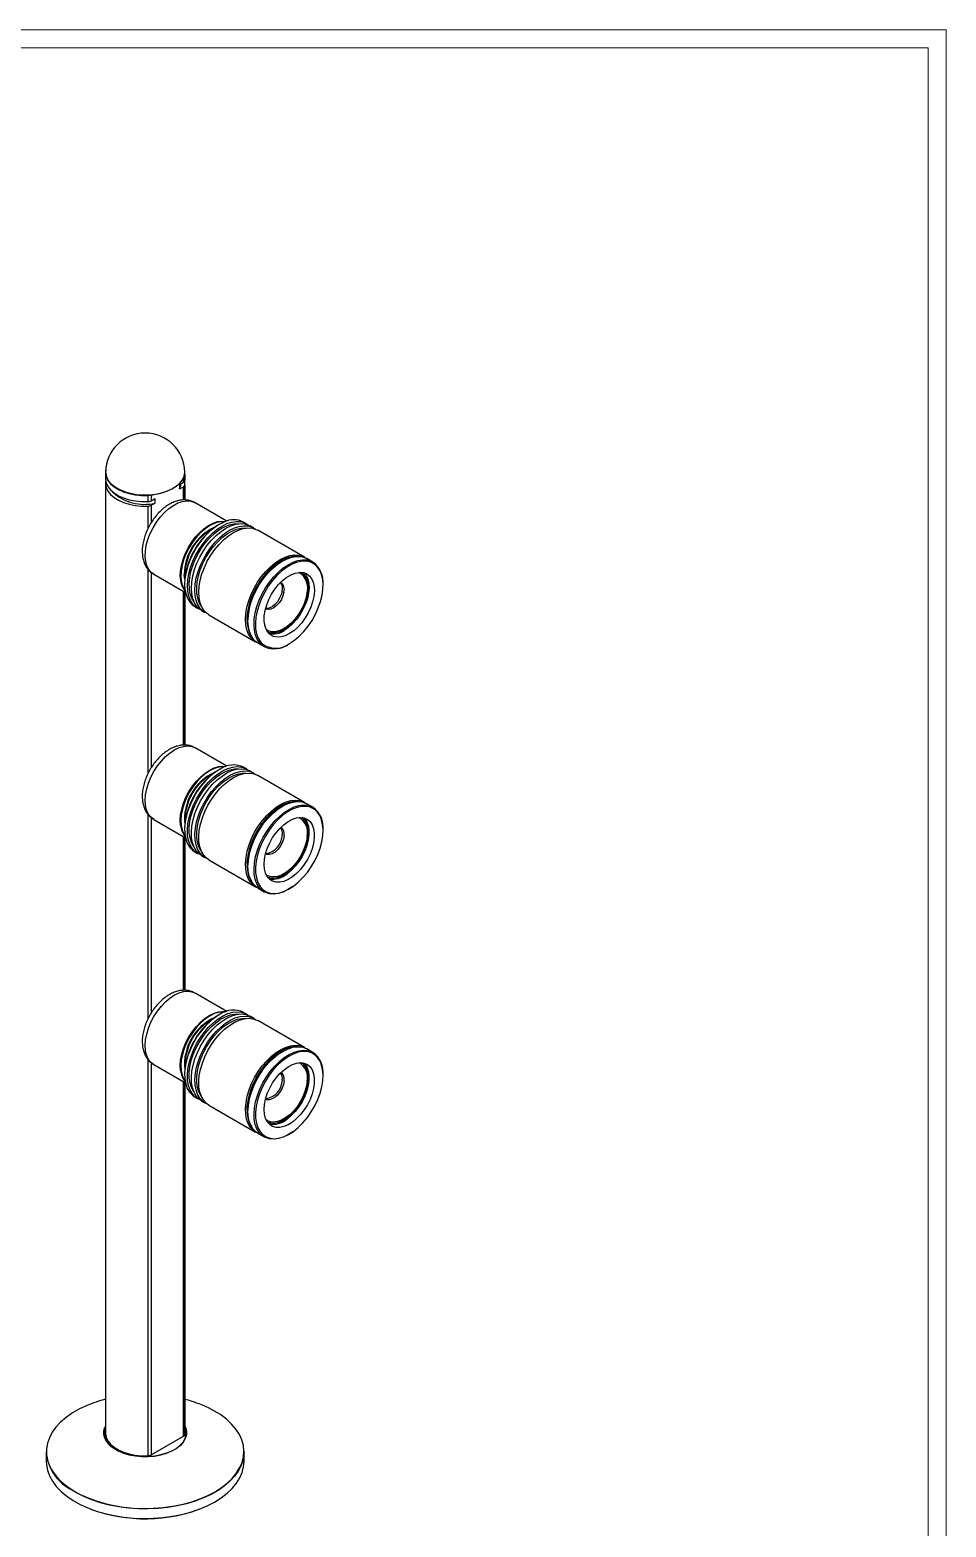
# Model space of a CAD drawing. Header units: millimetres. Extents: x 1051 to 2391, y -75 to 375.
# Drawn here: x 2207.8 to 2390.7, y 75.3 to 374.5 of the extents above; entities that cross this region are included whole.
import ezdxf

# ---------------------------------------------------------------- set-up
doc = ezdxf.new("R2010")
doc.units = ezdxf.units.MM
doc.layers.get('Defpoints').update_dxf_attribs({"color": 6, "lineweight": 9})
doc.layers.add('SolidLine', color=7, linetype='Continuous', lineweight=30)

msp = doc.modelspace()

# ---------------------------------------------------------------- linework, layer by layer
at = {"layer": 'Defpoints'}
for points in [[(2390.71, -75.49), (2390.71, 374.51), (1752.79, 374.51), (1752.79, -75.49)], [(2387.11, -71.89), (2387.11, 370.91), (1756.39, 370.91), (1756.39, -71.89)]]:
    msp.add_lwpolyline(points, close=True, dxfattribs=at)
at = {"layer": 'SolidLine', "linetype": 'Continuous', "lineweight": 25}
for p, q in [((2222.81, 286.05), (2222.81, 284.83)), ((2238.4, 284.14), (2238.4, 284.98)), ((2238.69, 285.73), (2238.69, 284.5)), ((2238.69, 284.5), (2238.71, 284.83)), ((2238.71, 284.83), (2238.71, 286.05)), ((2222.81, 283.93), (2222.81, 94.17)), ((2231.33, 280.25), (2231.33, 281.48)), ((2231.96, 281.6), (2231.96, 280.42)), ((2237.64, 283.69), (2238.4, 284.14)), ((2237.64, 283.69), (2237.64, 282.8)), ((2237.64, 282.8), (2238.4, 283.24)), ((2238.4, 280.58), (2238.4, 283.24)), ((2238.69, 283.61), (2238.69, 280.57)), ((2238.71, 280.57), (2238.71, 283.93)), ((2231.33, 274.89), (2231.33, 279.35)), ((2231.96, 280.42), (2232.73, 280.86)), ((2231.96, 279.52), (2232.73, 279.96)), ((2231.96, 279.52), (2231.96, 276.04)), ((2232.73, 279.96), (2232.73, 280.86)), ((2247.06, 276.37), (2240.72, 280.03)), ((2245.53, 275.69), (2245.39, 275.61)), ((2250.98, 275.84), (2250.41, 276.17)), ((2252.46, 274.99), (2251.75, 275.4)), ((2262.57, 269.15), (2253.24, 274.54)), ((2231.33, 225.91), (2231.33, 266.74)), ((2264.27, 268.17), (2263.07, 268.86)), ((2231.96, 266.11), (2231.96, 227.06)), ((2232.47, 265.74), (2238.81, 262.08)), ((2238.64, 263.91), (2238.64, 263.75)), ((2238.4, 231.59), (2238.4, 262.32)), ((2238.69, 262.15), (2238.69, 231.59)), ((2238.71, 231.59), (2238.71, 262.14)), ((2263.3, 262.15), (2263.15, 261.43)), ((2240.66, 259.28), (2241.23, 258.96)), ((2242, 258.51), (2242.71, 258.1)), ((2243.49, 257.65), (2252.82, 252.26)), ((2253.32, 251.98), (2254.52, 251.28)), ((2247.06, 227.38), (2240.72, 231.04)), ((2245.53, 226.7), (2245.39, 226.61)), ((2250.98, 226.85), (2250.41, 227.18)), ((2252.46, 225.99), (2251.75, 226.4)), ((2262.57, 220.16), (2253.24, 225.55)), ((2264.27, 219.18), (2263.07, 219.87)), ((2231.33, 176.92), (2231.33, 217.74)), ((2231.96, 217.12), (2231.96, 178.06)), ((2232.47, 216.75), (2238.81, 213.09)), ((2238.4, 182.59), (2238.4, 213.33)), ((2238.64, 214.92), (2238.64, 214.75)), ((2238.69, 213.16), (2238.69, 182.6)), ((2238.71, 182.59), (2238.71, 213.15)), ((2240.66, 210.29), (2241.23, 209.96)), ((2242, 209.52), (2242.71, 209.11)), ((2243.49, 208.66), (2252.82, 203.27)), ((2253.32, 202.98), (2254.52, 202.29)), ((2247.06, 178.39), (2240.72, 182.05)), ((2245.53, 177.7), (2245.39, 177.62)), ((2250.98, 177.86), (2250.41, 178.19)), ((2252.46, 177), (2251.75, 177.41)), ((2262.57, 171.16), (2253.24, 176.55)), ((2264.27, 170.19), (2263.07, 170.88)), ((2231.33, 89.59), (2231.33, 168.75)), ((2231.96, 168.12), (2231.96, 89.76)), ((2232.47, 167.76), (2238.81, 164.1)), ((2238.64, 165.93), (2238.64, 165.76)), ((2238.4, 93.47), (2238.4, 164.33)), ((2238.69, 164.17), (2238.69, 93.84)), ((2238.71, 94.17), (2238.71, 164.15)), ((2240.66, 161.3), (2241.23, 160.97)), ((2242, 160.52), (2242.71, 160.11)), ((2243.49, 159.67), (2252.82, 154.28)), ((2253.32, 153.99), (2254.52, 153.3)), ((2231.96, 89.76), (2238.4, 93.47)), ((2238.69, 93.84), (2238.71, 94.17)), ((2211.01, 90.37), (2211.01, 88.45)), ((2250.51, 88.45), (2250.51, 90.37))]:
    msp.add_line(p, q, dxfattribs=at)
at = {"layer": 'SolidLine', "linetype": 'Continuous', "lineweight": 25, "flags": 128}
for points in [[(2222.81, 284.83), (2222.82, 284.72), (2222.95, 283.98), (2223.29, 283.27), (2223.82, 282.59), (2224.54, 281.98), (2225.41, 281.43), (2226.43, 280.98), (2227.56, 280.63), (2228.78, 280.39), (2230.04, 280.26), (2231.33, 280.25)], [(2222.89, 286.68), (2222.82, 285.95), (2222.95, 285.21), (2223.29, 284.49), (2223.82, 283.82), (2224.54, 283.2), (2225.41, 282.66), (2226.43, 282.21), (2227.56, 281.85), (2228.78, 281.61), (2230.04, 281.48), (2231.33, 281.48)], [(2222.85, 284.38), (2222.82, 283.82), (2222.95, 283.08), (2223.29, 282.37), (2223.82, 281.69), (2224.54, 281.08), (2225.41, 280.54), (2226.43, 280.08), (2227.56, 279.73), (2228.78, 279.49), (2230.04, 279.36), (2231.33, 279.35)], [(2222.86, 286.18), (2222.88, 285.86), (2223.06, 285.13), (2223.44, 284.43), (2224, 283.78), (2224.75, 283.18), (2225.65, 282.66), (2226.68, 282.23), (2227.81, 281.91), (2229.03, 281.69), (2230.29, 281.58), (2231.56, 281.6), (2232.81, 281.73), (2234.01, 281.98), (2235.12, 282.33), (2236.12, 282.78), (2236.98, 283.32), (2237.68, 283.94), (2238.2, 284.61), (2238.53, 285.31), (2238.66, 286.04), (2238.66, 286.18)], [(2238.69, 285.73), (2238.68, 286.47), (2238.64, 286.68)], [(2238.69, 283.61), (2238.68, 284.35), (2238.67, 284.41)], [(2237.64, 282.8), (2237.87, 283.48), (2237.91, 283.85)], [(2232.47, 265.74), (2231.99, 266.09), (2231.49, 266.69), (2231.11, 267.43), (2230.87, 268.31), (2230.77, 269.3), (2230.81, 270.38), (2230.99, 271.52), (2231.32, 272.7), (2231.77, 273.88), (2232.34, 275.04), (2233.02, 276.14), (2233.78, 277.16), (2234.62, 278.08), (2235.5, 278.87), (2236.41, 279.51), (2237.32, 279.99), (2238.22, 280.29), (2239.08, 280.42), (2239.87, 280.35), (2240.59, 280.11), (2240.72, 280.03)], [(2237.77, 265.26), (2237.81, 266.34), (2237.99, 267.48), (2238.32, 268.66), (2238.77, 269.84), (2239.34, 270.99), (2240.02, 272.1), (2240.78, 273.12), (2241.62, 274.04), (2242.5, 274.83), (2243.41, 275.47), (2244.32, 275.95), (2245.22, 276.25), (2246.08, 276.38), (2246.87, 276.31), (2246.88, 276.31)], [(2246.64, 276.22), (2246.12, 276.24), (2245.27, 276.12), (2244.38, 275.82), (2243.48, 275.35), (2242.58, 274.71), (2241.71, 273.93), (2240.89, 273.03), (2240.13, 272.02), (2239.46, 270.93), (2238.9, 269.79), (2238.45, 268.62), (2238.13, 267.46), (2237.95, 266.33), (2237.91, 265.26)], [(2246.54, 276.18), (2245.56, 275.7), (2244.57, 275.06), (2243.61, 274.26), (2242.69, 273.34), (2241.83, 272.3), (2241.04, 271.16), (2240.34, 269.96), (2239.75, 268.71), (2239.27, 267.44), (2238.93, 266.18), (2238.71, 264.95), (2238.64, 263.77), (2238.71, 262.68), (2238.92, 261.68), (2239.26, 260.82), (2239.73, 260.09), (2240.31, 259.52), (2240.66, 259.28)], [(2241.63, 258.76), (2241.57, 258.78), (2240.88, 259.19), (2240.29, 259.76), (2239.82, 260.49), (2239.48, 261.36), (2239.27, 262.35), (2239.21, 263.44), (2239.28, 264.62), (2239.49, 265.85), (2239.84, 267.11), (2240.31, 268.38), (2240.9, 269.63), (2241.6, 270.84), (2242.39, 271.97), (2243.26, 273.01), (2244.18, 273.94), (2245.14, 274.73), (2246.12, 275.37), (2247.1, 275.86), (2248.06, 276.17), (2248.98, 276.3), (2249.85, 276.25), (2250.63, 276.02), (2251.33, 275.61), (2251.35, 275.59)], [(2240.48, 260.29), (2240.08, 260.97), (2239.77, 261.83), (2239.6, 262.82), (2239.57, 263.9), (2239.67, 265.06), (2239.91, 266.26), (2240.28, 267.49), (2240.78, 268.72), (2241.39, 269.92), (2242.1, 271.07), (2242.9, 272.14), (2243.76, 273.1), (2244.68, 273.95), (2245.62, 274.66), (2246.58, 275.21), (2247.52, 275.59), (2248.44, 275.8), (2249.3, 275.84), (2249.45, 275.82)], [(2242, 258.51), (2241.66, 258.74), (2241.07, 259.31), (2240.6, 260.04), (2240.26, 260.91), (2240.05, 261.9), (2239.99, 262.99), (2240.06, 264.17), (2240.27, 265.4), (2240.62, 266.66), (2241.09, 267.93), (2241.68, 269.18), (2242.38, 270.39), (2243.17, 271.52), (2244.03, 272.56), (2244.96, 273.49), (2245.92, 274.28), (2246.9, 274.92), (2247.88, 275.41), (2248.84, 275.72), (2249.76, 275.85), (2250.62, 275.8), (2251.41, 275.57), (2251.75, 275.4)], [(2243.12, 257.9), (2243.06, 257.93), (2242.36, 258.33), (2241.78, 258.9), (2241.31, 259.63), (2240.97, 260.5), (2240.76, 261.49), (2240.69, 262.59), (2240.77, 263.76), (2240.98, 264.99), (2241.32, 266.26), (2241.8, 267.53), (2242.39, 268.77), (2243.09, 269.98), (2243.88, 271.11), (2244.74, 272.15), (2245.66, 273.08), (2246.63, 273.87), (2247.61, 274.52), (2248.59, 275), (2249.55, 275.31), (2250.47, 275.44), (2251.33, 275.39), (2252.12, 275.16), (2252.81, 274.75), (2252.83, 274.74)], [(2241.97, 259.44), (2241.57, 260.11), (2241.26, 260.98), (2241.09, 261.96), (2241.05, 263.04), (2241.15, 264.2), (2241.4, 265.41), (2241.77, 266.64), (2242.27, 267.86), (2242.88, 269.06), (2243.59, 270.21), (2244.38, 271.28), (2245.25, 272.25), (2246.16, 273.09), (2247.11, 273.8), (2248.06, 274.35), (2249.01, 274.74), (2249.92, 274.95), (2250.79, 274.98), (2250.93, 274.96)], [(2243.49, 257.65), (2243.14, 257.88), (2242.55, 258.46), (2242.08, 259.18), (2241.74, 260.05), (2241.54, 261.04), (2241.47, 262.14), (2241.54, 263.31), (2241.76, 264.54), (2242.1, 265.81), (2242.58, 267.08), (2243.17, 268.33), (2243.86, 269.53), (2244.65, 270.66), (2245.52, 271.7), (2246.44, 272.63), (2247.4, 273.42), (2248.38, 274.07), (2249.37, 274.55), (2250.33, 274.86), (2251.25, 274.99), (2252.11, 274.94), (2252.89, 274.71), (2253.24, 274.54)], [(2253.08, 252.13), (2252.47, 252.49), (2251.89, 253.07), (2251.42, 253.79), (2251.08, 254.66), (2250.87, 255.65), (2250.8, 256.75), (2250.88, 257.92), (2251.09, 259.16), (2251.44, 260.42), (2251.91, 261.69), (2252.5, 262.94), (2253.2, 264.14), (2253.99, 265.27), (2254.85, 266.31), (2255.78, 267.24), (2256.74, 268.03), (2257.72, 268.68), (2258.7, 269.16), (2259.66, 269.47), (2260.58, 269.6), (2261.44, 269.55), (2262.23, 269.32), (2262.81, 269)], [(2261.28, 269.32), (2261.14, 269.33), (2260.25, 269.3), (2259.31, 269.08), (2258.33, 268.68), (2257.34, 268.12), (2256.37, 267.39), (2255.42, 266.51), (2254.53, 265.51), (2253.71, 264.41), (2252.98, 263.23), (2252.35, 261.99), (2251.83, 260.72), (2251.45, 259.45), (2251.2, 258.2), (2251.09, 257.01), (2251.13, 255.89), (2251.31, 254.88), (2251.63, 253.98), (2252.03, 253.3)], [(2253.32, 251.98), (2253.03, 252.16), (2252.43, 252.72), (2251.95, 253.43), (2251.6, 254.29), (2251.38, 255.27), (2251.3, 256.35), (2251.36, 257.52), (2251.56, 258.75), (2251.89, 260.01), (2252.35, 261.28), (2252.93, 262.53), (2253.62, 263.74), (2254.4, 264.88), (2255.26, 265.93), (2256.18, 266.87), (2257.14, 267.68), (2258.12, 268.34), (2259.1, 268.84), (2260.06, 269.16), (2260.99, 269.31), (2261.86, 269.28), (2262.65, 269.07), (2263.07, 268.86)], [(2254.52, 251.28), (2254.23, 251.47), (2253.64, 252.03), (2253.16, 252.74), (2252.8, 253.59), (2252.58, 254.58), (2252.5, 255.66), (2252.56, 256.83), (2252.76, 258.06), (2253.09, 259.32), (2253.56, 260.59), (2254.14, 261.84), (2254.82, 263.05), (2255.61, 264.19), (2256.46, 265.24), (2257.38, 266.18), (2258.34, 266.99), (2259.32, 267.64), (2260.3, 268.14), (2261.27, 268.47), (2262.19, 268.62), (2263.06, 268.59), (2263.85, 268.37), (2264.27, 268.17)], [(2262.81, 268.35), (2262.78, 268.36), (2261.88, 268.31), (2260.93, 268.08), (2259.96, 267.67), (2258.97, 267.09), (2258, 266.35), (2257.06, 265.47), (2256.17, 264.46), (2255.35, 263.35), (2254.63, 262.16), (2254, 260.92), (2253.5, 259.65), (2253.12, 258.38), (2252.88, 257.14), (2252.79, 255.95), (2252.83, 254.84), (2253.02, 253.83), (2253.35, 252.95), (2253.81, 252.21), (2254.01, 251.97)], [(2259.61, 251.89), (2260.59, 252.55), (2261.55, 253.36), (2262.47, 254.31), (2263.32, 255.37), (2264.1, 256.53), (2264.77, 257.74), (2265.34, 259), (2265.78, 260.28), (2266.09, 261.54), (2266.26, 262.75), (2266.28, 263.91), (2266.16, 264.97), (2265.9, 265.92), (2265.63, 266.51)], [(2238.68, 264.75), (2238.68, 264.77), (2238.58, 265.68)], [(2259.59, 253.88), (2258.74, 253.46), (2257.92, 253.22), (2257.14, 253.17), (2256.42, 253.3), (2255.8, 253.61), (2255.29, 254.1), (2254.9, 254.75), (2254.64, 255.54), (2254.52, 256.44), (2254.55, 257.44), (2254.72, 258.5), (2255.03, 259.6), (2255.47, 260.69), (2256.02, 261.76), (2256.68, 262.76), (2257.42, 263.68), (2258.22, 264.48), (2259.06, 265.14), (2259.91, 265.64), (2260.75, 265.97), (2261.56, 266.12), (2262.3, 266.08), (2262.97, 265.86), (2263.54, 265.45), (2263.99, 264.88), (2264.32, 264.16), (2264.51, 263.31), (2264.55, 262.36), (2264.46, 261.32), (2264.21, 260.24), (2263.84, 259.14), (2263.34, 258.06), (2262.73, 257.02), (2262.03, 256.05), (2261.26, 255.19), (2260.44, 254.46), (2259.59, 253.88)], [(2262.52, 266.03), (2262.93, 265.5), (2263.26, 264.78), (2263.45, 263.93), (2263.49, 262.97), (2263.39, 261.94), (2263.15, 260.85), (2262.78, 259.75), (2262.28, 258.67), (2261.67, 257.63), (2260.97, 256.67), (2260.2, 255.81), (2259.38, 255.07), (2258.53, 254.49)], [(2258.12, 262.37), (2257.93, 261.65), (2257.6, 260.93), (2257.17, 260.25), (2256.66, 259.68), (2256.1, 259.24), (2255.54, 258.97), (2255.01, 258.89), (2254.82, 258.91)], [(2258.47, 262.17), (2258.28, 261.44), (2257.96, 260.72), (2257.52, 260.05), (2257.01, 259.48), (2256.46, 259.04), (2255.89, 258.77), (2255.36, 258.68), (2254.9, 258.79), (2254.82, 258.83)], [(2263.04, 261.74), (2262.79, 260.7), (2262.42, 259.65), (2261.93, 258.62), (2261.33, 257.64), (2260.64, 256.74), (2259.89, 255.94), (2259.1, 255.28), (2258.29, 254.76), (2257.48, 254.42), (2256.7, 254.25), (2255.98, 254.26), (2255.33, 254.46), (2254.91, 254.72)], [(2263.23, 261.8), (2262.98, 260.75), (2262.61, 259.69), (2262.12, 258.64), (2261.52, 257.64), (2260.84, 256.71), (2260.08, 255.89), (2259.28, 255.19), (2258.46, 254.64), (2257.64, 254.24), (2256.84, 254.03), (2256.09, 253.99), (2255.41, 254.13), (2255.2, 254.22)], [(2232.47, 216.75), (2232.43, 216.77), (2231.85, 217.24), (2231.37, 217.88), (2231.03, 218.66), (2230.83, 219.57), (2230.76, 220.59), (2230.84, 221.69), (2231.07, 222.84), (2231.42, 224.02), (2231.91, 225.2), (2232.51, 226.34), (2233.21, 227.43), (2234, 228.42), (2234.85, 229.31), (2235.74, 230.06), (2236.65, 230.66), (2237.56, 231.1), (2238.45, 231.35), (2239.29, 231.43), (2240.07, 231.31), (2240.72, 231.04)], [(2237.83, 215.53), (2237.76, 216.55), (2237.84, 217.65), (2238.07, 218.8), (2238.42, 219.98), (2238.91, 221.16), (2239.51, 222.3), (2240.21, 223.39), (2241, 224.38), (2241.85, 225.27), (2242.74, 226.02), (2243.65, 226.62), (2244.56, 227.05), (2245.45, 227.31), (2246.29, 227.38), (2246.88, 227.32)], [(2246.64, 227.23), (2246.33, 227.25), (2245.5, 227.18), (2244.62, 226.93), (2243.72, 226.5), (2242.82, 225.91), (2241.94, 225.16), (2241.1, 224.29), (2240.32, 223.3), (2239.63, 222.23), (2239.04, 221.1), (2238.56, 219.94), (2238.2, 218.77), (2237.98, 217.63), (2237.91, 216.55), (2237.97, 215.54)], [(2245.75, 226.81), (2244.76, 226.2), (2243.8, 225.43), (2242.86, 224.53), (2241.99, 223.51), (2241.18, 222.39), (2240.47, 221.2), (2239.85, 219.96), (2239.35, 218.69), (2238.98, 217.43), (2238.74, 216.19), (2238.64, 215), (2238.69, 213.89), (2238.86, 212.87), (2239.18, 211.98), (2239.63, 211.22), (2240.19, 210.62), (2240.66, 210.29)], [(2241.63, 209.77), (2241.43, 209.86), (2240.76, 210.29), (2240.19, 210.9), (2239.75, 211.65), (2239.43, 212.55), (2239.25, 213.56), (2239.21, 214.67), (2239.31, 215.86), (2239.55, 217.1), (2239.92, 218.37), (2240.42, 219.63), (2241.03, 220.88), (2241.75, 222.07), (2242.55, 223.18), (2243.43, 224.2), (2244.36, 225.11), (2245.33, 225.87), (2246.31, 226.49), (2247.29, 226.94), (2248.24, 227.21), (2249.16, 227.31), (2250, 227.22), (2250.77, 226.96), (2251.35, 226.6)], [(2240.48, 211.3), (2240.42, 211.39), (2240.01, 212.15), (2239.73, 213.04), (2239.58, 214.05), (2239.58, 215.15), (2239.71, 216.31), (2239.98, 217.53), (2240.38, 218.76), (2240.9, 219.99), (2241.53, 221.18), (2242.26, 222.31), (2243.08, 223.36), (2243.95, 224.3), (2244.87, 225.12), (2245.82, 225.79), (2246.78, 226.31), (2247.72, 226.66), (2248.62, 226.83), (2249.45, 226.83)], [(2242, 209.52), (2241.53, 209.85), (2240.97, 210.45), (2240.52, 211.2), (2240.21, 212.1), (2240.03, 213.11), (2239.99, 214.22), (2240.09, 215.41), (2240.33, 216.65), (2240.7, 217.92), (2241.2, 219.18), (2241.81, 220.43), (2242.53, 221.62), (2243.33, 222.74), (2244.21, 223.76), (2245.14, 224.66), (2246.11, 225.42), (2247.09, 226.04), (2248.07, 226.49), (2249.02, 226.76), (2249.93, 226.86), (2250.78, 226.77), (2251.55, 226.51), (2251.75, 226.4)], [(2243.12, 208.91), (2242.92, 209), (2242.24, 209.44), (2241.68, 210.04), (2241.23, 210.8), (2240.92, 211.69), (2240.74, 212.7), (2240.7, 213.82), (2240.8, 215), (2241.03, 216.24), (2241.41, 217.51), (2241.9, 218.78), (2242.52, 220.02), (2243.23, 221.21), (2244.04, 222.33), (2244.91, 223.35), (2245.85, 224.25), (2246.81, 225.02), (2247.8, 225.63), (2248.77, 226.08), (2249.73, 226.35), (2250.64, 226.45), (2251.49, 226.37), (2252.26, 226.1), (2252.83, 225.74)], [(2241.97, 210.44), (2241.9, 210.53), (2241.49, 211.29), (2241.21, 212.18), (2241.07, 213.19), (2241.06, 214.29), (2241.19, 215.46), (2241.46, 216.67), (2241.86, 217.9), (2242.39, 219.13), (2243.02, 220.32), (2243.75, 221.45), (2244.56, 222.5), (2245.44, 223.44), (2246.36, 224.26), (2247.31, 224.94), (2248.26, 225.45), (2249.2, 225.8), (2250.11, 225.98), (2250.93, 225.97)], [(2243.49, 208.66), (2243.02, 208.99), (2242.45, 209.59), (2242.01, 210.35), (2241.69, 211.24), (2241.51, 212.25), (2241.47, 213.37), (2241.57, 214.55), (2241.81, 215.79), (2242.18, 217.06), (2242.68, 218.33), (2243.29, 219.57), (2244.01, 220.76), (2244.82, 221.88), (2245.69, 222.9), (2246.62, 223.8), (2247.59, 224.57), (2248.57, 225.18), (2249.55, 225.63), (2250.51, 225.91), (2251.42, 226), (2252.27, 225.92), (2253.04, 225.65), (2253.24, 225.55)], [(2253.08, 203.14), (2253.03, 203.16), (2252.35, 203.6), (2251.79, 204.2), (2251.34, 204.96), (2251.03, 205.85), (2250.85, 206.87), (2250.81, 207.98), (2250.91, 209.17), (2251.15, 210.41), (2251.52, 211.67), (2252.01, 212.94), (2252.63, 214.18), (2253.34, 215.37), (2254.15, 216.49), (2255.03, 217.51), (2255.96, 218.41), (2256.93, 219.18), (2257.91, 219.79), (2258.89, 220.24), (2259.84, 220.52), (2260.75, 220.61), (2261.6, 220.53), (2262.37, 220.27), (2262.81, 220)], [(2261.28, 220.33), (2260.44, 220.33), (2259.51, 220.15), (2258.54, 219.79), (2257.55, 219.26), (2256.57, 218.56), (2255.62, 217.72), (2254.72, 216.74), (2253.88, 215.66), (2253.12, 214.49), (2252.47, 213.26), (2251.93, 212), (2251.52, 210.72), (2251.24, 209.47), (2251.1, 208.26), (2251.11, 207.13), (2251.26, 206.09), (2251.55, 205.17), (2251.97, 204.39), (2252.03, 204.31)], [(2253.32, 202.98), (2252.91, 203.26), (2252.33, 203.85), (2251.87, 204.59), (2251.55, 205.48), (2251.35, 206.48), (2251.3, 207.58), (2251.39, 208.76), (2251.61, 210), (2251.97, 211.26), (2252.46, 212.53), (2253.06, 213.78), (2253.77, 214.98), (2254.56, 216.1), (2255.43, 217.13), (2256.36, 218.05), (2257.33, 218.83), (2258.31, 219.45), (2259.29, 219.92), (2260.25, 220.21), (2261.16, 220.33), (2262.02, 220.26), (2262.79, 220.01), (2263.07, 219.87)], [(2254.52, 202.29), (2254.11, 202.57), (2253.53, 203.16), (2253.08, 203.9), (2252.75, 204.78), (2252.56, 205.78), (2252.5, 206.89), (2252.59, 208.07), (2252.81, 209.31), (2253.17, 210.57), (2253.66, 211.84), (2254.26, 213.08), (2254.97, 214.28), (2255.77, 215.41), (2256.64, 216.44), (2257.56, 217.35), (2258.53, 218.13), (2259.51, 218.76), (2260.49, 219.23), (2261.45, 219.52), (2262.36, 219.63), (2263.22, 219.57), (2264, 219.32), (2264.27, 219.18)], [(2263.55, 219.24), (2262.96, 219.35), (2262.08, 219.34), (2261.14, 219.15), (2260.16, 218.78), (2259.18, 218.23), (2258.2, 217.53), (2257.25, 216.67), (2256.35, 215.69), (2255.52, 214.6), (2254.77, 213.42), (2254.12, 212.19), (2253.59, 210.93), (2253.19, 209.65), (2252.92, 208.4), (2252.79, 207.2), (2252.81, 206.07), (2252.97, 205.04), (2253.27, 204.13), (2253.7, 203.37)], [(2260.17, 205.26), (2259.32, 204.73), (2258.47, 204.37), (2257.66, 204.19), (2256.9, 204.2), (2256.21, 204.39), (2255.63, 204.76), (2255.15, 205.3), (2254.8, 205.99), (2254.59, 206.82), (2254.52, 207.76), (2254.59, 208.78), (2254.81, 209.86), (2255.16, 210.96), (2255.63, 212.05), (2256.22, 213.1), (2256.91, 214.08), (2257.67, 214.96), (2258.49, 215.71), (2259.33, 216.33), (2260.18, 216.77), (2261.01, 217.05), (2261.8, 217.13), (2262.53, 217.04), (2263.17, 216.75), (2263.7, 216.3), (2264.11, 215.68), (2264.4, 214.91), (2264.54, 214.02), (2264.54, 213.04), (2264.39, 211.99), (2264.11, 210.9), (2263.69, 209.8), (2263.16, 208.72), (2262.52, 207.71), (2261.79, 206.77), (2261, 205.95), (2260.17, 205.26)], [(2262.52, 217.04), (2262.64, 216.91), (2263.05, 216.29), (2263.34, 215.52), (2263.48, 214.64), (2263.48, 213.65), (2263.33, 212.6), (2263.05, 211.51), (2262.63, 210.41), (2262.1, 209.34), (2261.46, 208.32), (2260.73, 207.39), (2259.94, 206.56), (2259.11, 205.88)], [(2260.39, 203.41), (2261.35, 204.19), (2262.28, 205.11), (2263.15, 206.15), (2263.94, 207.28), (2264.64, 208.49), (2265.23, 209.74), (2265.7, 211.02), (2266.03, 212.28), (2266.23, 213.51), (2266.29, 214.68), (2266.2, 215.76), (2266, 216.63)], [(2258.51, 213.48), (2258.38, 212.77), (2258.11, 212.04), (2257.73, 211.34), (2257.25, 210.72), (2256.7, 210.22), (2256.14, 209.87), (2255.59, 209.71), (2255.09, 209.73), (2254.82, 209.83)], [(2263.12, 213.41), (2262.97, 212.4), (2262.68, 211.35), (2262.27, 210.31), (2261.73, 209.29), (2261.1, 208.33), (2260.4, 207.46), (2259.63, 206.71), (2258.82, 206.09), (2258.01, 205.63), (2257.21, 205.35), (2256.45, 205.24), (2255.75, 205.32), (2255.14, 205.57), (2254.91, 205.73)], [(2263.31, 213.5), (2263.16, 212.47), (2262.88, 211.42), (2262.46, 210.35), (2261.94, 209.32), (2261.31, 208.34), (2260.6, 207.44), (2259.83, 206.65), (2259.02, 206), (2258.2, 205.5), (2257.38, 205.16), (2256.6, 205), (2255.87, 205.02), (2255.21, 205.22), (2255.2, 205.22)], [(2263.4, 213.91), (2263.24, 212.82), (2263.15, 212.44)], [(2263.37, 215.38), (2263.41, 214.92), (2263.4, 213.91)], [(2253.7, 203.37), (2253.7, 203.36), (2254.26, 202.74), (2254.93, 202.29), (2255.7, 202.02), (2256.55, 201.93), (2257.46, 202.03), (2258.42, 202.32), (2259.4, 202.78), (2260.39, 203.41)], [(2260.26, 203.34), (2259.28, 202.71), (2258.3, 202.24), (2257.34, 201.95), (2256.43, 201.83), (2255.57, 201.9), (2254.79, 202.15), (2254.52, 202.29)], [(2232.47, 167.76), (2232.43, 167.78), (2231.85, 168.25), (2231.37, 168.89), (2231.03, 169.67), (2230.83, 170.58), (2230.76, 171.6), (2230.84, 172.7), (2231.07, 173.85), (2231.42, 175.03), (2231.91, 176.21), (2232.51, 177.35), (2233.21, 178.44), (2234, 179.43), (2234.85, 180.32), (2235.74, 181.07), (2236.65, 181.67), (2237.56, 182.1), (2238.45, 182.36), (2239.29, 182.43), (2240.07, 182.32), (2240.72, 182.05)], [(2237.83, 166.54), (2237.76, 167.56), (2237.84, 168.66), (2238.07, 169.81), (2238.42, 170.99), (2238.91, 172.17), (2239.51, 173.31), (2240.21, 174.39), (2241, 175.39), (2241.85, 176.28), (2242.74, 177.03), (2243.65, 177.63), (2244.56, 178.06), (2245.45, 178.32), (2246.29, 178.39), (2246.88, 178.33)], [(2246.64, 178.24), (2246.33, 178.26), (2245.5, 178.19), (2244.62, 177.93), (2243.72, 177.51), (2242.82, 176.91), (2241.94, 176.17), (2241.1, 175.3), (2240.32, 174.31), (2239.63, 173.24), (2239.04, 172.11), (2238.56, 170.95), (2238.2, 169.78), (2237.98, 168.64), (2237.91, 167.56), (2237.97, 166.55)], [(2245.75, 177.82), (2244.76, 177.21), (2243.8, 176.44), (2242.86, 175.54), (2241.99, 174.52), (2241.18, 173.4), (2240.47, 172.21), (2239.85, 170.97), (2239.35, 169.7), (2238.98, 168.43), (2238.74, 167.19), (2238.64, 166.01), (2238.69, 164.89), (2238.86, 163.88), (2239.18, 162.99), (2239.63, 162.23), (2240.19, 161.63), (2240.66, 161.3)], [(2241.63, 160.77), (2241.43, 160.86), (2240.76, 161.3), (2240.19, 161.91), (2239.75, 162.66), (2239.43, 163.56), (2239.25, 164.57), (2239.21, 165.68), (2239.31, 166.87), (2239.55, 168.11), (2239.92, 169.37), (2240.42, 170.64), (2241.03, 171.88), (2241.75, 173.07), (2242.55, 174.19), (2243.43, 175.21), (2244.36, 176.11), (2245.33, 176.88), (2246.31, 177.49), (2247.29, 177.94), (2248.24, 178.22), (2249.16, 178.32), (2250, 178.23), (2250.77, 177.97), (2251.35, 177.61)], [(2240.48, 162.31), (2240.42, 162.4), (2240.01, 163.16), (2239.73, 164.05), (2239.58, 165.05), (2239.58, 166.15), (2239.71, 167.32), (2239.98, 168.54), (2240.38, 169.77), (2240.9, 170.99), (2241.53, 172.18), (2242.26, 173.32), (2243.08, 174.36), (2243.95, 175.31), (2244.87, 176.13), (2245.82, 176.8), (2246.78, 177.32), (2247.72, 177.67), (2248.62, 177.84), (2249.45, 177.84)], [(2242, 160.52), (2241.53, 160.85), (2240.97, 161.46), (2240.52, 162.21), (2240.21, 163.11), (2240.03, 164.12), (2239.99, 165.23), (2240.09, 166.42), (2240.33, 167.66), (2240.7, 168.92), (2241.2, 170.19), (2241.81, 171.43), (2242.53, 172.63), (2243.33, 173.74), (2244.21, 174.76), (2245.14, 175.67), (2246.11, 176.43), (2247.09, 177.05), (2248.07, 177.49), (2249.02, 177.77), (2249.93, 177.87), (2250.78, 177.78), (2251.55, 177.52), (2251.75, 177.41)], [(2243.12, 159.92), (2242.92, 160.01), (2242.24, 160.44), (2241.68, 161.05), (2241.23, 161.8), (2240.92, 162.7), (2240.74, 163.71), (2240.7, 164.82), (2240.8, 166.01), (2241.03, 167.25), (2241.41, 168.52), (2241.9, 169.78), (2242.52, 171.03), (2243.23, 172.22), (2244.04, 173.33), (2244.91, 174.36), (2245.85, 175.26), (2246.81, 176.02), (2247.8, 176.64), (2248.77, 177.09), (2249.73, 177.36), (2250.64, 177.46), (2251.49, 177.37), (2252.26, 177.11), (2252.83, 176.75)], [(2241.97, 161.45), (2241.9, 161.54), (2241.49, 162.3), (2241.21, 163.19), (2241.07, 164.2), (2241.06, 165.3), (2241.19, 166.47), (2241.46, 167.68), (2241.86, 168.91), (2242.39, 170.14), (2243.02, 171.33), (2243.75, 172.46), (2244.56, 173.51), (2245.44, 174.45), (2246.36, 175.27), (2247.31, 175.94), (2248.26, 176.46), (2249.2, 176.81), (2250.11, 176.98), (2250.93, 176.98)], [(2243.49, 159.67), (2243.02, 160), (2242.45, 160.6), (2242.01, 161.36), (2241.69, 162.25), (2241.51, 163.26), (2241.47, 164.37), (2241.57, 165.56), (2241.81, 166.8), (2242.18, 168.07), (2242.68, 169.33), (2243.29, 170.58), (2244.01, 171.77), (2244.82, 172.89), (2245.69, 173.91), (2246.62, 174.81), (2247.59, 175.57), (2248.57, 176.19), (2249.55, 176.64), (2250.51, 176.91), (2251.42, 177.01), (2252.27, 176.93), (2253.04, 176.66), (2253.24, 176.55)], [(2253.08, 154.15), (2253.03, 154.17), (2252.35, 154.61), (2251.79, 155.21), (2251.34, 155.97), (2251.03, 156.86), (2250.85, 157.87), (2250.81, 158.99), (2250.91, 160.17), (2251.15, 161.41), (2251.52, 162.68), (2252.01, 163.95), (2252.63, 165.19), (2253.34, 166.38), (2254.15, 167.5), (2255.03, 168.52), (2255.96, 169.42), (2256.93, 170.19), (2257.91, 170.8), (2258.89, 171.25), (2259.84, 171.53), (2260.75, 171.62), (2261.6, 171.54), (2262.37, 171.27), (2262.81, 171.01)], [(2261.28, 171.34), (2260.44, 171.34), (2259.51, 171.16), (2258.54, 170.8), (2257.55, 170.26), (2256.57, 169.57), (2255.62, 168.72), (2254.72, 167.75), (2253.88, 166.67), (2253.12, 165.5), (2252.47, 164.27), (2251.93, 163), (2251.52, 161.73), (2251.24, 160.48), (2251.1, 159.27), (2251.11, 158.14), (2251.26, 157.1), (2251.55, 156.18), (2251.97, 155.39), (2252, 155.36)], [(2253.32, 153.99), (2252.91, 154.27), (2252.33, 154.86), (2251.87, 155.6), (2251.55, 156.48), (2251.35, 157.49), (2251.3, 158.59), (2251.39, 159.77), (2251.61, 161.01), (2251.97, 162.27), (2252.46, 163.54), (2253.06, 164.79), (2253.77, 165.98), (2254.56, 167.11), (2255.43, 168.14), (2256.36, 169.05), (2257.33, 169.83), (2258.31, 170.46), (2259.29, 170.93), (2260.25, 171.22), (2261.16, 171.33), (2262.02, 171.27), (2262.79, 171.02), (2263.07, 170.88)], [(2254.52, 153.3), (2254.11, 153.58), (2253.53, 154.17), (2253.08, 154.91), (2252.75, 155.79), (2252.56, 156.79), (2252.5, 157.9), (2252.59, 159.08), (2252.81, 160.31), (2253.17, 161.58), (2253.66, 162.85), (2254.26, 164.09), (2254.97, 165.29), (2255.77, 166.41), (2256.64, 167.45), (2257.56, 168.36), (2258.53, 169.14), (2259.51, 169.77), (2260.49, 170.23), (2261.45, 170.53), (2262.36, 170.64), (2263.22, 170.57), (2264, 170.33), (2264.27, 170.19)], [(2263.55, 170.25), (2262.96, 170.36), (2262.08, 170.35), (2261.14, 170.16), (2260.16, 169.79), (2259.18, 169.24), (2258.2, 168.53), (2257.25, 167.68), (2256.35, 166.7), (2255.52, 165.61), (2254.77, 164.43), (2254.12, 163.2), (2253.59, 161.93), (2253.19, 160.66), (2252.92, 159.41), (2252.79, 158.21), (2252.81, 157.08), (2252.97, 156.05), (2253.27, 155.14), (2253.7, 154.37)], [(2260.17, 156.27), (2259.32, 155.74), (2258.47, 155.38), (2257.66, 155.2), (2256.9, 155.2), (2256.21, 155.4), (2255.63, 155.77), (2255.15, 156.31), (2254.8, 157), (2254.59, 157.83), (2254.52, 158.77), (2254.59, 159.79), (2254.81, 160.87), (2255.16, 161.97), (2255.63, 163.06), (2256.22, 164.1), (2256.91, 165.08), (2257.67, 165.96), (2258.49, 166.72), (2259.33, 167.33), (2260.18, 167.78), (2261.01, 168.05), (2261.8, 168.14), (2262.53, 168.04), (2263.17, 167.76), (2263.7, 167.3), (2264.11, 166.68), (2264.4, 165.92), (2264.54, 165.03), (2264.54, 164.05), (2264.39, 163), (2264.11, 161.9), (2263.69, 160.81), (2263.16, 159.73), (2262.52, 158.71), (2261.79, 157.78), (2261, 156.96), (2260.17, 156.27)], [(2262.52, 168.05), (2262.64, 167.92), (2263.05, 167.3), (2263.34, 166.53), (2263.48, 165.64), (2263.48, 164.66), (2263.33, 163.61), (2263.05, 162.52), (2262.63, 161.42), (2262.1, 160.34), (2261.46, 159.33), (2260.73, 158.39), (2259.94, 157.57), (2259.11, 156.88)], [(2260.39, 154.41), (2261.35, 155.2), (2262.28, 156.12), (2263.15, 157.16), (2263.94, 158.29), (2264.64, 159.5), (2265.23, 160.75), (2265.7, 162.02), (2266.03, 163.29), (2266.23, 164.52), (2266.29, 165.69), (2266.2, 166.77), (2266, 167.64)], [(2263.4, 164.91), (2263.24, 163.83), (2263.15, 163.45)], [(2263.37, 166.39), (2263.41, 165.93), (2263.4, 164.91)], [(2258.51, 164.49), (2258.38, 163.78), (2258.11, 163.05), (2257.73, 162.35), (2257.25, 161.73), (2256.7, 161.23), (2256.14, 160.88), (2255.59, 160.71), (2255.09, 160.73), (2254.82, 160.84)], [(2263.12, 164.42), (2262.97, 163.41), (2262.68, 162.36), (2262.27, 161.31), (2261.73, 160.3), (2261.1, 159.34), (2260.4, 158.47), (2259.63, 157.71), (2258.82, 157.1), (2258.01, 156.64), (2257.21, 156.35), (2256.45, 156.25), (2255.75, 156.32), (2255.14, 156.58), (2254.91, 156.74)], [(2263.31, 164.51), (2263.16, 163.48), (2262.88, 162.42), (2262.46, 161.36), (2261.94, 160.33), (2261.31, 159.34), (2260.6, 158.45), (2259.83, 157.66), (2259.02, 157.01), (2258.2, 156.51), (2257.38, 156.17), (2256.6, 156.01), (2255.87, 156.03), (2255.21, 156.23), (2255.2, 156.23)], [(2253.7, 154.37), (2253.7, 154.36), (2254.26, 153.75), (2254.93, 153.3), (2255.7, 153.03), (2256.55, 152.94), (2257.46, 153.04), (2258.42, 153.32), (2259.4, 153.78), (2260.39, 154.41)], [(2260.26, 154.34), (2259.28, 153.71), (2258.3, 153.25), (2257.34, 152.96), (2256.43, 152.84), (2255.57, 152.91), (2254.79, 153.16), (2254.52, 153.3)], [(2220.64, 100.2), (2219.17, 99.64), (2217.64, 98.93), (2216.24, 98.13), (2214.98, 97.26), (2213.88, 96.31), (2212.95, 95.31), (2212.2, 94.27), (2211.63, 93.18), (2211.25, 92.07), (2211.07, 90.94), (2211.08, 89.8), (2211.29, 88.68), (2211.69, 87.56), (2212.28, 86.48), (2213.05, 85.44), (2214, 84.45), (2215.12, 83.51), (2216.39, 82.65), (2217.8, 81.86), (2219.35, 81.16), (2221, 80.55), (2222.76, 80.04), (2224.59, 79.63), (2226.49, 79.33), (2228.42, 79.13), (2230.38, 79.06), (2232.35, 79.09), (2234.3, 79.24), (2236.21, 79.5), (2238.07, 79.86), (2239.86, 80.34), (2241.55, 80.91), (2243.14, 81.58), (2244.61, 82.33), (2245.94, 83.17), (2247.11, 84.08), (2248.13, 85.05), (2248.97, 86.07), (2249.63, 87.14), (2250.11, 88.24), (2250.39, 89.37), (2250.48, 90.5), (2250.37, 91.63), (2250.06, 92.75), (2249.57, 93.85), (2248.89, 94.91), (2248.02, 95.93), (2246.99, 96.9), (2245.79, 97.8), (2245.79, 97.8)], [(2238.71, 95.45), (2238.79, 95.26), (2238.99, 94.53), (2238.99, 93.78), (2238.78, 93.04), (2238.38, 92.33), (2237.79, 91.66), (2237.02, 91.06), (2236.1, 90.53), (2235.05, 90.1), (2233.9, 89.76), (2232.67, 89.53), (2231.39, 89.42), (2230.09, 89.42), (2228.81, 89.54), (2227.58, 89.77), (2226.43, 90.11), (2225.38, 90.55), (2224.47, 91.08), (2223.71, 91.69), (2223.13, 92.36), (2222.73, 93.07), (2222.53, 93.81), (2222.54, 94.55), (2222.74, 95.29), (2222.81, 95.45)], [(2222.81, 94.17), (2222.82, 94.06), (2222.95, 93.32), (2223.29, 92.6), (2223.82, 91.93), (2224.54, 91.31), (2225.41, 90.77), (2226.43, 90.32), (2227.56, 89.97), (2228.78, 89.72), (2230.04, 89.6), (2231.33, 89.59)], [(2224.48, 91.09), (2225.39, 90.56), (2226.43, 90.11), (2227.58, 89.77), (2228.81, 89.54), (2230.09, 89.42), (2231.39, 89.42), (2232.66, 89.53), (2233.9, 89.76), (2235.05, 90.1), (2236.1, 90.54), (2237.02, 91.06), (2237.78, 91.67), (2238.37, 92.33), (2238.78, 93.04), (2238.98, 93.78), (2238.99, 94.53), (2238.79, 95.26), (2238.71, 95.43)], [(2250.51, 90.37), (2250.49, 89.87), (2250.31, 88.74), (2249.93, 87.62), (2249.36, 86.53), (2248.61, 85.48), (2247.67, 84.48), (2246.57, 83.54), (2245.32, 82.66), (2243.92, 81.87), (2242.38, 81.15), (2240.73, 80.53), (2238.99, 80.01), (2237.16, 79.58), (2235.27, 79.27), (2233.33, 79.07), (2231.37, 78.98), (2229.4, 79), (2227.44, 79.13), (2225.52, 79.38), (2223.65, 79.74), (2221.85, 80.2), (2220.14, 80.76), (2218.54, 81.42), (2217.05, 82.17), (2215.71, 82.99)], [(2211.01, 88.45), (2211.04, 87.82), (2211.25, 86.69), (2211.65, 85.57), (2212.24, 84.49), (2213.02, 83.45), (2213.97, 82.45), (2215.09, 81.52), (2216.36, 80.65), (2217.78, 79.86), (2219.33, 79.16), (2220.99, 78.54), (2222.74, 78.03), (2224.58, 77.62), (2226.48, 77.32), (2228.42, 77.13), (2230.38, 77.05), (2232.35, 77.09), (2234.3, 77.23), (2236.22, 77.49), (2238.08, 77.86), (2239.87, 78.33), (2241.57, 78.91), (2243.16, 79.58), (2244.63, 80.33), (2245.96, 81.17), (2247.14, 82.08), (2248.16, 83.05), (2249.01, 84.08), (2249.67, 85.15), (2250.14, 86.25), (2250.43, 87.38), (2250.51, 88.45)]]:
    msp.add_lwpolyline(points, dxfattribs=at)
at = {"layer": 'SolidLine', "linetype": 'Continuous', "lineweight": 25}
for centre, radius, start, end in [((2230.76, 286.05), 7.9, 0.8996, 179.1004), ((2238.18, 284.61), 0.528, 295.3679, 347.9768), ((2238.28, 285.79), 0.415, 317.1783, 351.4959), ((2230.6, 289.07), 9.36, 227.8327, 283.1255), ((2230.76, 293.33), 11.82, 241.6024, 298.3976), ((2231.29, 282.94), 1.46, 271.5331, 293.5142), ((2238.18, 283.72), 0.528, 295.3679, 347.9768), ((2231.3, 281.66), 1.41, 271.2547, 298.2637), ((2231.3, 280.76), 1.41, 271.2547, 298.2637), ((2253.24, 263.28), 14.61, 122.4751, 177.5302), ((2248.46, 272.26), 4.37, 63.5313, 116.1463), ((2249.05, 265.63), 10.48, 114.6711, 179.7603), ((2249.06, 265.69), 10.32, 118.0974, 181.908), ((2265.35, 256.29), 14.06, 121.4786, 178.5268), ((2262.61, 264.97), 3.39, 27.14, 86.6765), ((2261.12, 264.05), 5.19, 355.3137, 52.5851), ((2242.33, 265.14), 4.57, 178.4173, 218.8169), ((2242.55, 265.16), 4.65, 178.7655, 214.6355), ((2256.18, 262.92), 2.02, 344.1489, 35.6314), ((2256.75, 262.73), 1.81, 342.0582, 51.0809), ((2259.46, 262.94), 3.77, 341.4745, 57.5184), ((2259.21, 263.03), 4.2, 342.9343, 47.0886), ((2256.25, 263.47), 7.17, 349.3476, 7.225), ((2256.28, 257.78), 3.98, 258.6893, 304.4184), ((2254.3, 261.09), 7.76, 293.2438, 315.1622), ((2256.86, 255.43), 4.48, 230.5184, 307.8299), ((2256.55, 255.76), 4.91, 245.6216, 306.5112), ((2248.4, 222.91), 4.72, 64.7422, 124.2111), ((2248.86, 216.81), 10.24, 114.0957, 185.9096), ((2253.23, 214.29), 14.6, 122.455, 177.5504), ((2249.06, 216.7), 10.32, 118.0789, 181.9265), ((2265.35, 207.29), 14.06, 121.4826, 178.5227), ((2262.42, 215.72), 3.7, 14.2438, 72.1681), ((2261.4, 215.18), 4.92, 353.6049, 54.2939), ((2241.99, 215.96), 4.19, 185.8518, 219.7608), ((2242.2, 216), 4.26, 186.1192, 215.4005), ((2259.83, 214.18), 3.38, 346.8632, 60.6261), ((2259.45, 214.2), 3.93, 349.7628, 48.1476), ((2254.27, 213.76), 3.89, 278.0918, 358.9477), ((2256.28, 213.99), 1.9, 350.93, 36.0349), ((2256.94, 213.84), 1.61, 347.3222, 53.9176), ((2254.06, 212.44), 8.17, 293.7971, 314.6091), ((2256.28, 209.08), 4.27, 259.4589, 311.4717), ((2248.86, 167.82), 10.24, 114.0957, 185.9097), ((2253.23, 165.3), 14.6, 122.455, 177.5504), ((2249.06, 167.71), 10.32, 118.0789, 181.9265), ((2248.4, 173.92), 4.72, 64.742, 124.2111), ((2265.35, 158.3), 14.06, 121.4827, 178.5227), ((2259.83, 165.18), 3.38, 346.8632, 60.6261), ((2259.45, 165.2), 3.93, 349.7628, 48.1475), ((2262.42, 166.73), 3.7, 14.244, 72.1679), ((2261.4, 166.19), 4.92, 353.6048, 54.294), ((2241.99, 166.97), 4.19, 185.8518, 219.7609), ((2242.2, 167), 4.26, 186.1193, 215.4004), ((2254.27, 164.77), 3.89, 278.0919, 358.9476), ((2256.28, 165), 1.9, 350.9299, 36.0349), ((2256.94, 164.85), 1.61, 347.3221, 53.9177), ((2256.28, 160.09), 4.27, 259.4588, 311.4717), ((2254.06, 163.45), 8.17, 293.7972, 314.609), ((2234.12, 80.16), 21.15, 56.5075, 71.2611), ((2226.05, 94.18), 3.47, 158.8581, 243.0109), ((2238.18, 93.95), 0.528, 295.3679, 347.9768), ((2220.13, 90.99), 9.14, 183.8771, 241.0373), ((2231.3, 91), 1.41, 271.2547, 298.2637), ((2230.74, 108.49), 31.5, 249.7342, 292.009)]:
    msp.add_arc(centre, radius, start, end, dxfattribs=at)
for points, knots in [([(2240.72, 280.03), (2240.49, 280.15), (2240, 280.4), (2239.18, 280.58), (2238.32, 280.61), (2237.44, 280.49), (2236.54, 280.21), (2235.63, 279.77), (2234.73, 279.17), (2233.86, 278.44), (2233.05, 277.59), (2232.32, 276.64), (2231.67, 275.62), (2231.13, 274.54), (2230.69, 273.42), (2230.38, 272.29), (2230.19, 271.16), (2230.16, 270.04), (2230.27, 269.01), (2230.53, 268.08), (2230.9, 267.29), (2231.41, 266.58), (2231.94, 266.06), (2232.33, 265.85), (2232.46, 265.78)], [0, 0, 0, 0, 0.040088, 0.082, 0.124205, 0.167642, 0.21294, 0.260182, 0.308825, 0.358029, 0.407139, 0.456042, 0.504813, 0.553604, 0.602566, 0.651868, 0.701702, 0.752191, 0.803227, 0.848296, 0.89147, 0.933001, 0.977848, 1, 1, 1, 1]), ([(2240.68, 231.04), (2240.52, 231.13), (2240.13, 231.36), (2239.4, 231.55), (2238.55, 231.63), (2237.68, 231.54), (2236.78, 231.3), (2235.87, 230.91), (2234.97, 230.35), (2234.09, 229.66), (2233.26, 228.83), (2232.51, 227.91), (2231.84, 226.91), (2231.27, 225.84), (2230.8, 224.73), (2230.45, 223.6), (2230.23, 222.47), (2230.15, 221.35), (2230.23, 220.3), (2230.44, 219.35), (2230.78, 218.52), (2231.24, 217.8), (2231.8, 217.19), (2232.26, 216.9), (2232.48, 216.75)], [0, 0, 0, 0, 0.026541, 0.068563, 0.110597, 0.153632, 0.198403, 0.245162, 0.293516, 0.342673, 0.39184, 0.440807, 0.48961, 0.538389, 0.587302, 0.636503, 0.686187, 0.736506, 0.787445, 0.833046, 0.876793, 0.918768, 0.959504, 1, 1, 1, 1]), ([(2240.68, 182.05), (2240.52, 182.14), (2240.13, 182.37), (2239.4, 182.56), (2238.55, 182.63), (2237.68, 182.55), (2236.78, 182.31), (2235.87, 181.92), (2234.97, 181.36), (2234.09, 180.66), (2233.26, 179.84), (2232.51, 178.92), (2231.84, 177.91), (2231.27, 176.85), (2230.8, 175.74), (2230.45, 174.61), (2230.23, 173.48), (2230.15, 172.35), (2230.23, 171.3), (2230.44, 170.36), (2230.78, 169.53), (2231.24, 168.81), (2231.8, 168.2), (2232.26, 167.9), (2232.48, 167.76)], [0, 0, 0, 0, 0.026541, 0.068563, 0.110597, 0.153632, 0.198403, 0.245162, 0.293516, 0.342673, 0.39184, 0.440807, 0.48961, 0.538389, 0.587302, 0.636503, 0.686187, 0.736506, 0.787445, 0.833046, 0.876793, 0.918768, 0.959504, 1, 1, 1, 1]), ([(2222.81, 100.85), (2222.68, 100.82), (2221.9, 100.64), (2221.15, 100.37), (2220.52, 100.15)], [0, 0, 0, 0, 0.164536, 1, 1, 1, 1]), ([(2240.88, 100.18), (2240.57, 100.3), (2239.86, 100.56), (2239.13, 100.74), (2238.71, 100.84)], [0, 0, 0, 0, 0.435002, 1, 1, 1, 1])]:
    msp.add_open_spline(points, degree=3, knots=knots, dxfattribs=at)

doc.saveas('drawing.dxf')
